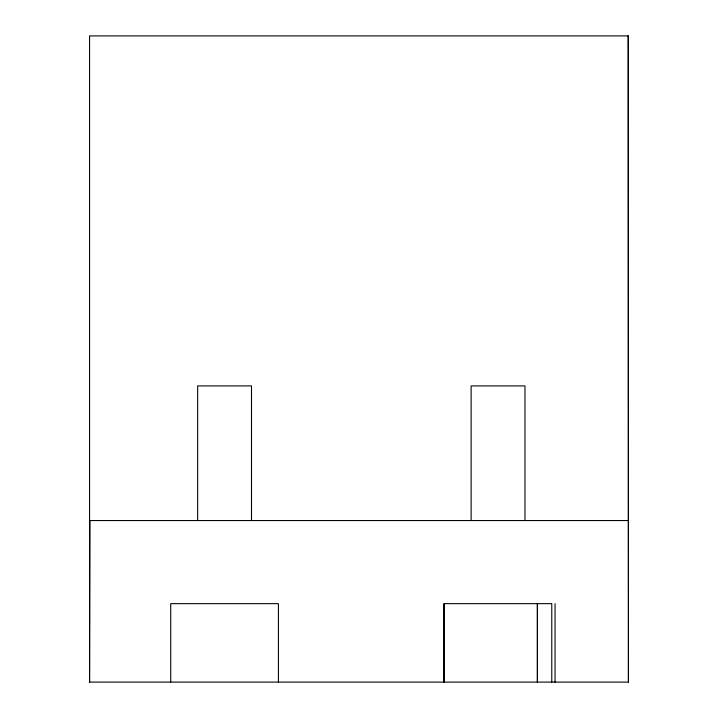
<?xml version="1.0" encoding="UTF-8"?>
<svg xmlns="http://www.w3.org/2000/svg" width="718" height="718" viewBox="0 0 718 718"><rect width="100%" height="100%" fill="white"/><g stroke="black" fill="none" stroke-linecap="round" stroke-linejoin="round"><path stroke-width="1.08" d="M89.562 682.1L628.438 682.1L628.438 35.9L89.562 35.909L89.562 682.1L89.947 520.541L628.438 520.541M628.438 682.091L628.053 35.909M555.05 603.65L555.05 682.091M551.765 682.1L551.765 603.65L444.065 603.65L444.065 682.1M537.441 603.802L537.441 682.1M537.351 603.65L537.351 682.1M524.975 520.541L524.975 385.916L471.125 385.916L471.125 520.541M443.886 603.802L443.886 682.1M278.422 682.1L278.422 603.65L170.722 603.65L170.722 682.1M251.497 520.541L251.497 385.916L197.647 385.916L197.647 520.541"/></g></svg>
